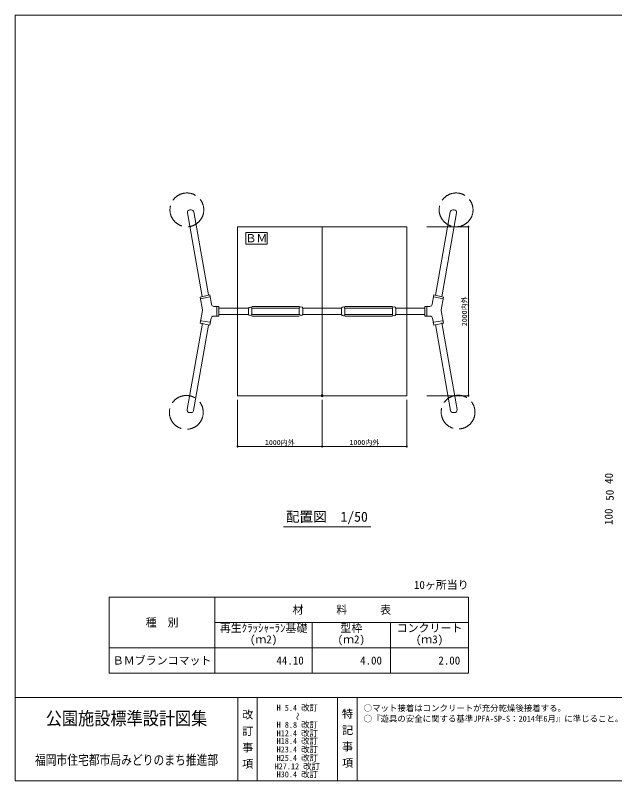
# Model space of a CAD drawing. Units: millimetres, scale not verified. Extents: x 303 to 5780, y 4488 to 8222.
# Drawn here: x 303 to 3138, y 4488 to 8112 of the extents above; entities that cross this region are included whole.
import ezdxf
from ezdxf.enums import TextEntityAlignment as Align

# ---------------------------------------------------------------- set-up
doc = ezdxf.new("R2010")
doc.units = ezdxf.units.MM
doc.header["$LTSCALE"] = 20
doc.header["$PDMODE"] = 32
doc.header["$PDSIZE"] = 10
doc.linetypes.add('DASHED', pattern=[7.5, 6, -1.5])
for name, color, linetype, lineweight in [('0_2', 7, 'Continuous', 13), ('_0-0_', 7, 'Continuous', 13), ('寸法', 1, 'Continuous', 13), ('本体', 7, 'Continuous', 13)]:
    doc.layers.add(name, color=color, linetype=linetype, lineweight=lineweight)
doc.styles.add('@ＭＳ ゴシック', font='')
doc.styles.add('ＭＳ ゴシック', font='')
doc.styles.get('@ＭＳ ゴシック').set_extended_font_data('@MS Gothic')
doc.styles.get('ＭＳ ゴシック').set_extended_font_data('MS Gothic')

# ---------------------------------------------------------------- blocks, each defined once
blk = doc.blocks.new('filled_dot')
at = {"color": 0, "linetype": 'Continuous', "lineweight": -2, "const_width": 1.25}
blk.add_lwpolyline([(-0.625, 0, 1), (0.625, 0, 1)], format="xyb", close=True, dxfattribs=at)

msp = doc.modelspace()

# ---------------------------------------------------------------- linework, layer by layer
at = {"layer": '0_2'}
for p, q in [((747.58, 5357.38), (747.58, 4997.38)), ((747.58, 5357.38), (2447.58, 5357.38)), ((1247.58, 5357.38), (1247.58, 4997.38)), ((2447.58, 5357.38), (2447.58, 4997.38)), ((1247.58, 5237.38), (2447.58, 5237.38)), ((1707.58, 5237.38), (1707.58, 4997.38)), ((2077.58, 5237.38), (2077.58, 4997.38)), ((747.58, 5117.38), (2447.58, 5117.38)), ((747.58, 4997.38), (2447.58, 4997.38))]:
    msp.add_line(p, q, dxfattribs=at)
at = {"layer": '_0-0_', "color": 6}
msp.add_line((303.28, 4881.57), (5779.54, 4881.57), dxfattribs=at)
at = {"layer": '_0-0_'}
for p, q in [((1355.4, 4881.57), (1355.4, 4488.42)), ((1447.32, 4881.57), (1447.32, 4488.42)), ((1827.64, 4881.57), (1827.64, 4488.42)), ((1919.57, 4883.48), (1919.57, 4488.42))]:
    msp.add_line(p, q, dxfattribs=at)
at = {"layer": '_0-0_', "color": 6}
msp.add_lwpolyline([(5779.54, 8112.05), (303.28, 8112.05), (303.28, 4488.42), (5779.54, 4488.42)], close=True, dxfattribs=at)
at = {"layer": '寸法'}
for p, q in [((2250.53, 7110.95), (2446.44, 7110.95)), ((2446.44, 7110.95), (2446.44, 6310.95)), ((2250.53, 6310.95), (2446.44, 6310.95))]:
    msp.add_line(p, q, dxfattribs=at)
at = {"layer": '寸法', "color": 3}
msp.add_line((1571.99, 5689.8), (1985.08, 5689.8), dxfattribs=at)
at = {"layer": '本体'}
for p, q in [((1117.15, 7176.87), (1187.02, 6780.59)), ((1135.59, 7190.95), (1128.97, 7190.95)), ((1147.4, 7181.04), (1216.69, 6788.09)), ((2360.4, 7181.04), (2291.07, 6787.83)), ((2390.66, 7176.87), (2320.47, 6778.84)), ((2378.84, 7190.95), (2372.22, 7190.95)), ((1393.4, 7083.85), (1393.4, 7028.69)), ((1493.88, 7083.85), (1393.4, 7083.85)), ((1493.88, 7028.69), (1493.88, 7083.85)), ((1393.4, 7028.69), (1493.88, 7028.69)), ((1223.28, 6788.22), (1177.82, 6778.12)), ((1188.37, 6718.33), (1177.82, 6778.12)), ((1223.66, 6778.72), (1179.02, 6769.49)), ((1231.06, 6744.13), (1223.28, 6788.22)), ((2275.24, 6744.13), (2283.01, 6788.22)), ((2282.64, 6778.72), (2327.28, 6769.49)), ((2283.01, 6788.22), (2328.47, 6778.12)), ((2317.93, 6718.33), (2328.47, 6778.12)), ((1188.37, 6714.16), (1177.81, 6654.27)), ((1242.87, 6734.21), (1265.21, 6734.21)), ((1255.98, 6735.63), (1255.98, 6689.45)), ((1265.21, 6734.21), (1265.21, 6687.69)), ((1265.21, 6726.21), (1406.43, 6726.21)), ((1406.68, 6726.21), (1406.68, 6695.96)), ((1422.68, 6695.96), (1422.68, 6725.9)), ((1422.79, 6734.21), (1646.72, 6734.21)), ((1422.79, 6726.21), (1646.72, 6726.21)), ((1646.68, 6726.3), (1646.68, 6695.57)), ((1662.68, 6726.3), (1662.68, 6695.96)), ((1662.69, 6726.21), (1846.31, 6726.21)), ((1846.68, 6726.3), (1846.68, 6695.17)), ((1862.67, 6734.21), (2086.68, 6734.21)), ((1862.67, 6726.21), (2086.68, 6726.21)), ((1862.68, 6726.7), (1862.68, 6695.96)), ((2086.6, 6726.3), (2086.6, 6696.76)), ((2086.68, 6725.9), (2086.68, 6726.3)), ((2102.57, 6726.3), (2102.57, 6695.17)), ((2102.68, 6726.7), (2102.68, 6726.21)), ((2102.68, 6726.21), (2241.08, 6726.21)), ((2241.08, 6734.21), (2241.08, 6687.69)), ((2263.42, 6734.21), (2241.08, 6734.21)), ((2250.31, 6735.63), (2250.31, 6689.45)), ((2317.93, 6714.16), (2328.49, 6654.27)), ((1229.19, 6677.78), (1223.55, 6645.8)), ((1241.01, 6687.69), (1265.21, 6687.69)), ((1265.21, 6695.69), (1406.43, 6695.69)), ((1422.79, 6695.69), (1646.32, 6695.69)), ((1422.79, 6687.69), (1646.32, 6687.69)), ((1662.29, 6695.69), (1846.31, 6695.69)), ((1862.67, 6695.69), (2086.6, 6695.69)), ((1862.67, 6687.69), (2086.6, 6687.69)), ((2102.97, 6695.69), (2242.62, 6695.69)), ((2265.29, 6687.69), (2241.08, 6687.69)), ((2277.1, 6677.78), (2282.74, 6645.8)), ((1116.32, 6245.04), (1188.39, 6653.75)), ((1146.57, 6240.87), (1217.79, 6644.76)), ((1223.55, 6645.8), (1177.81, 6654.27)), ((1223.66, 6658.66), (1182.1, 6664.82)), ((2282.64, 6658.66), (2324.2, 6664.82)), ((2282.74, 6645.8), (2328.49, 6654.27)), ((2362.27, 6240.87), (2290.49, 6647.92)), ((2392.52, 6245.04), (2320.11, 6655.68)), ((1134.76, 6230.95), (1128.13, 6230.95)), ((2380.7, 6230.95), (2374.08, 6230.95))]:
    msp.add_line(p, q, dxfattribs=at)
at = {"layer": '本体', "color": 1}
for p, q in [((1354.5, 6290.95), (1354.5, 6070.62)), ((1754.5, 6290.95), (1754.5, 6070.62)), ((1754.5, 6290.95), (1754.5, 6070.62)), ((2154.5, 6290.95), (2154.5, 6070.62)), ((1354.5, 6070.62), (1754.5, 6070.62)), ((1754.5, 6070.62), (2154.5, 6070.62))]:
    msp.add_line(p, q, dxfattribs=at)
at = {"layer": '本体'}
for points in [[(1354.5, 6310.95), (1754.5, 6310.95), (1754.5, 7110.95), (1354.5, 7110.95)], [(1754.5, 6310.95), (2154.5, 6310.95), (2154.5, 7110.95), (1754.5, 7110.95)]]:
    msp.add_lwpolyline(points, close=True, dxfattribs=at)
at = {"layer": '本体', "linetype": 'DASHED'}
for centre in [(1114.76, 7190.91), (2388.26, 7190.91), (1112.08, 6232.1), (2397.63, 6233.44)]:
    msp.add_circle(centre, 80, dxfattribs=at)
at = {"layer": '本体'}
for centre, radius, start, end in [((1128.97, 7178.95), 12, 90, 189.99987), ((1135.59, 7178.95), 12, 9.99988, 90), ((2372.22, 7178.95), 12, 90, 170.00003), ((2378.84, 7178.95), 12, 350.00021, 90), ((1242.87, 6746.21), 12, 190.00028, 270), ((2263.42, 6746.21), 12, 270, 349.99971), ((1176.55, 6716.25), 12, 350.00038, 9.99962), ((1414.75, 6720.2), 10.09, 37.1862, 145.60774), ((1654.78, 6722.99), 8.57, 22.69838, 160.1658), ((1854.49, 6722.48), 9.03, 25.04079, 154.95921), ((2094.59, 6723.22), 8.42, 18.55806, 161.44194), ((2329.74, 6716.25), 12, 170.00038, 189.99961), ((1241.01, 6675.69), 12, 90, 169.99971), ((1414.21, 6701.28), 9.76, 213.01045, 326.98954), ((1654.6, 6700.1), 9.09, 209.93864, 332.9252), ((1854.62, 6698.83), 8.93, 201.45886, 341.26869), ((2094.79, 6698.13), 8.46, 194.832, 345.16799), ((2265.29, 6675.69), 12, 10.00029, 90), ((1128.13, 6242.95), 12, 170.00012, 270), ((1134.76, 6242.95), 12, 270, 349.99987), ((2374.08, 6242.95), 12, 190.00021, 270), ((2380.7, 6242.95), 12, 270, 9.99979)]:
    msp.add_arc(centre, radius, start, end, dxfattribs=at)
msp.add_point((1754.5, 6310.95), dxfattribs=at)

# ---------------------------------------------------------------- block references
at = {"layer": '寸法', "xscale": 4, "yscale": 4}
for p, rotation in [((2446.44, 7110.95), 270), ((2446.44, 6310.95), 90)]:
    msp.add_blockref('filled_dot', p, dxfattribs=dict(at, rotation=rotation))
at = {"layer": '本体', "color": 1, "xscale": 4, "yscale": 4}
for p in [(1354.5, 6070.62), (1754.5, 6070.62)]:
    msp.add_blockref('filled_dot', p, dxfattribs=at)
at = {"layer": '本体', "color": 1, "xscale": 4, "yscale": 4, "rotation": 180}
for p in [(1754.5, 6070.62), (2154.5, 6070.62)]:
    msp.add_blockref('filled_dot', p, dxfattribs=at)

# ---------------------------------------------------------------- texts
at = {"layer": '_0-0_', "style": 'ＭＳ ゴシック'}
for s, p in [('10ヶ所当り', (2447.58, 5415.32)), ('44.10', (1667.58, 5057.38)), ('4.00', (2037.58, 5057.38)), ('2.00', (2407.58, 5057.38))]:
    msp.add_text(s, height=37.98, dxfattribs=at).set_placement(p, align=Align.MIDDLE_RIGHT)
for s, height, p in [('材\u3000\u3000\u3000料\u3000\u3000\u3000表', 37.98, (1847.58, 5297.38)), ('種\u3000別', 37.98, (997.58, 5237.38)), ('ＢＭブランコマット', 37.98, (997.58, 5057.38)), ('H 5.4 改訂', 28.48, (1637.24, 4833.43)), ('H 8.8 改訂', 28.48, (1637.24, 4752.95)), ('H12.4 改訂', 28.48, (1637.24, 4712.95)), ('H18.4 改訂', 28.48, (1637.24, 4676.38)), ('H23.4 改訂', 28.48, (1637.24, 4636.38)), ('H25.4 改訂', 28.48, (1637.24, 4596.38)), ('H27.12 改訂', 28.48, (1637.24, 4556.38)), ('H30.4 改訂', 28.48, (1637.24, 4518.37))]:
    msp.add_text(s, height=height, dxfattribs=at).set_placement(p, align=Align.MIDDLE_CENTER)
for s, height, p in [('再生ｸﾗｯｼｬｰﾗﾝ基礎', 37.98, (1270.38, 5230.08)), ('型枠', 37.98, (1840.78, 5230.08)), ('コンクリート', 37.98, (2107.18, 5230.08)), ('(ｍ2)', 37.98, (1412.83, 5176.48)), ('(ｍ2)', 37.98, (1827.83, 5176.48)), ('(ｍ3)', 37.98, (2197.83, 5176.48)), ('○マット接着はコンクリートが充分乾燥後接着する。', 28.48, (1950.96, 4846.05)), ('○『遊具の安全に関する基準JPFA-SP-S：2014年6月』に準じること。', 28.48, (1950.96, 4796.05))]:
    msp.add_text(s, height=height, dxfattribs=at).set_placement(p, align=Align.TOP_LEFT)
for s, height, width, p in [('公園施設標準設計図集', 62.28, 0.9, (829.34, 4783.29)), ('福岡市住宅都市局みどりのまち推進部', 46.71, 0.8, (829.34, 4586.71))]:
    msp.add_text(s, height=height, dxfattribs=dict(at, width=width)).set_placement(p, align=Align.MIDDLE_CENTER)
at = {"layer": '_0-0_'}
for s, height, style, p in [('改 訂 事 項', 37.98, '@ＭＳ ゴシック', (1401.36, 4685.71)), ('特 記 事 項', 37.98, '@ＭＳ ゴシック', (1873.61, 4689.63)), ('～', 28.48, 'ＭＳ ゴシック', (1637.68, 4793.69))]:
    msp.add_text(s, height=height, rotation=270, dxfattribs=dict(at, style=style)).set_placement(p, align=Align.MIDDLE_CENTER)
at = {"layer": '寸法', "style": 'ＭＳ ゴシック'}
for s, height, p in [('2000内外', 23.74, (2427.48, 6710.95)), ('40', 37.98, (3110.7, 5919.63)), ('50', 37.98, (3114.75, 5840)), ('100', 37.98, (3109.75, 5738.13))]:
    msp.add_text(s, height=height, rotation=90, dxfattribs=at).set_placement(p, align=Align.MIDDLE_CENTER)
at = {"layer": '寸法', "color": 3, "style": 'ＭＳ ゴシック'}
msp.add_text('配置図\u30001/50', height=47.47, dxfattribs=at).set_placement((1582.49, 5700.17), align=Align.BOTTOM_LEFT)
at = {"layer": '本体', "style": 'ＭＳ ゴシック'}
msp.add_text('ＢＭ', height=37.98, dxfattribs=at).set_placement((1443.64, 7056.27), align=Align.MIDDLE_CENTER)
at = {"layer": '本体', "color": 1, "style": 'ＭＳ ゴシック'}
for p in [(1554.5, 6089.58), (1954.5, 6089.58)]:
    msp.add_text('1000内外', height=23.74, dxfattribs=at).set_placement(p, align=Align.MIDDLE_CENTER)

doc.saveas('drawing.dxf')
